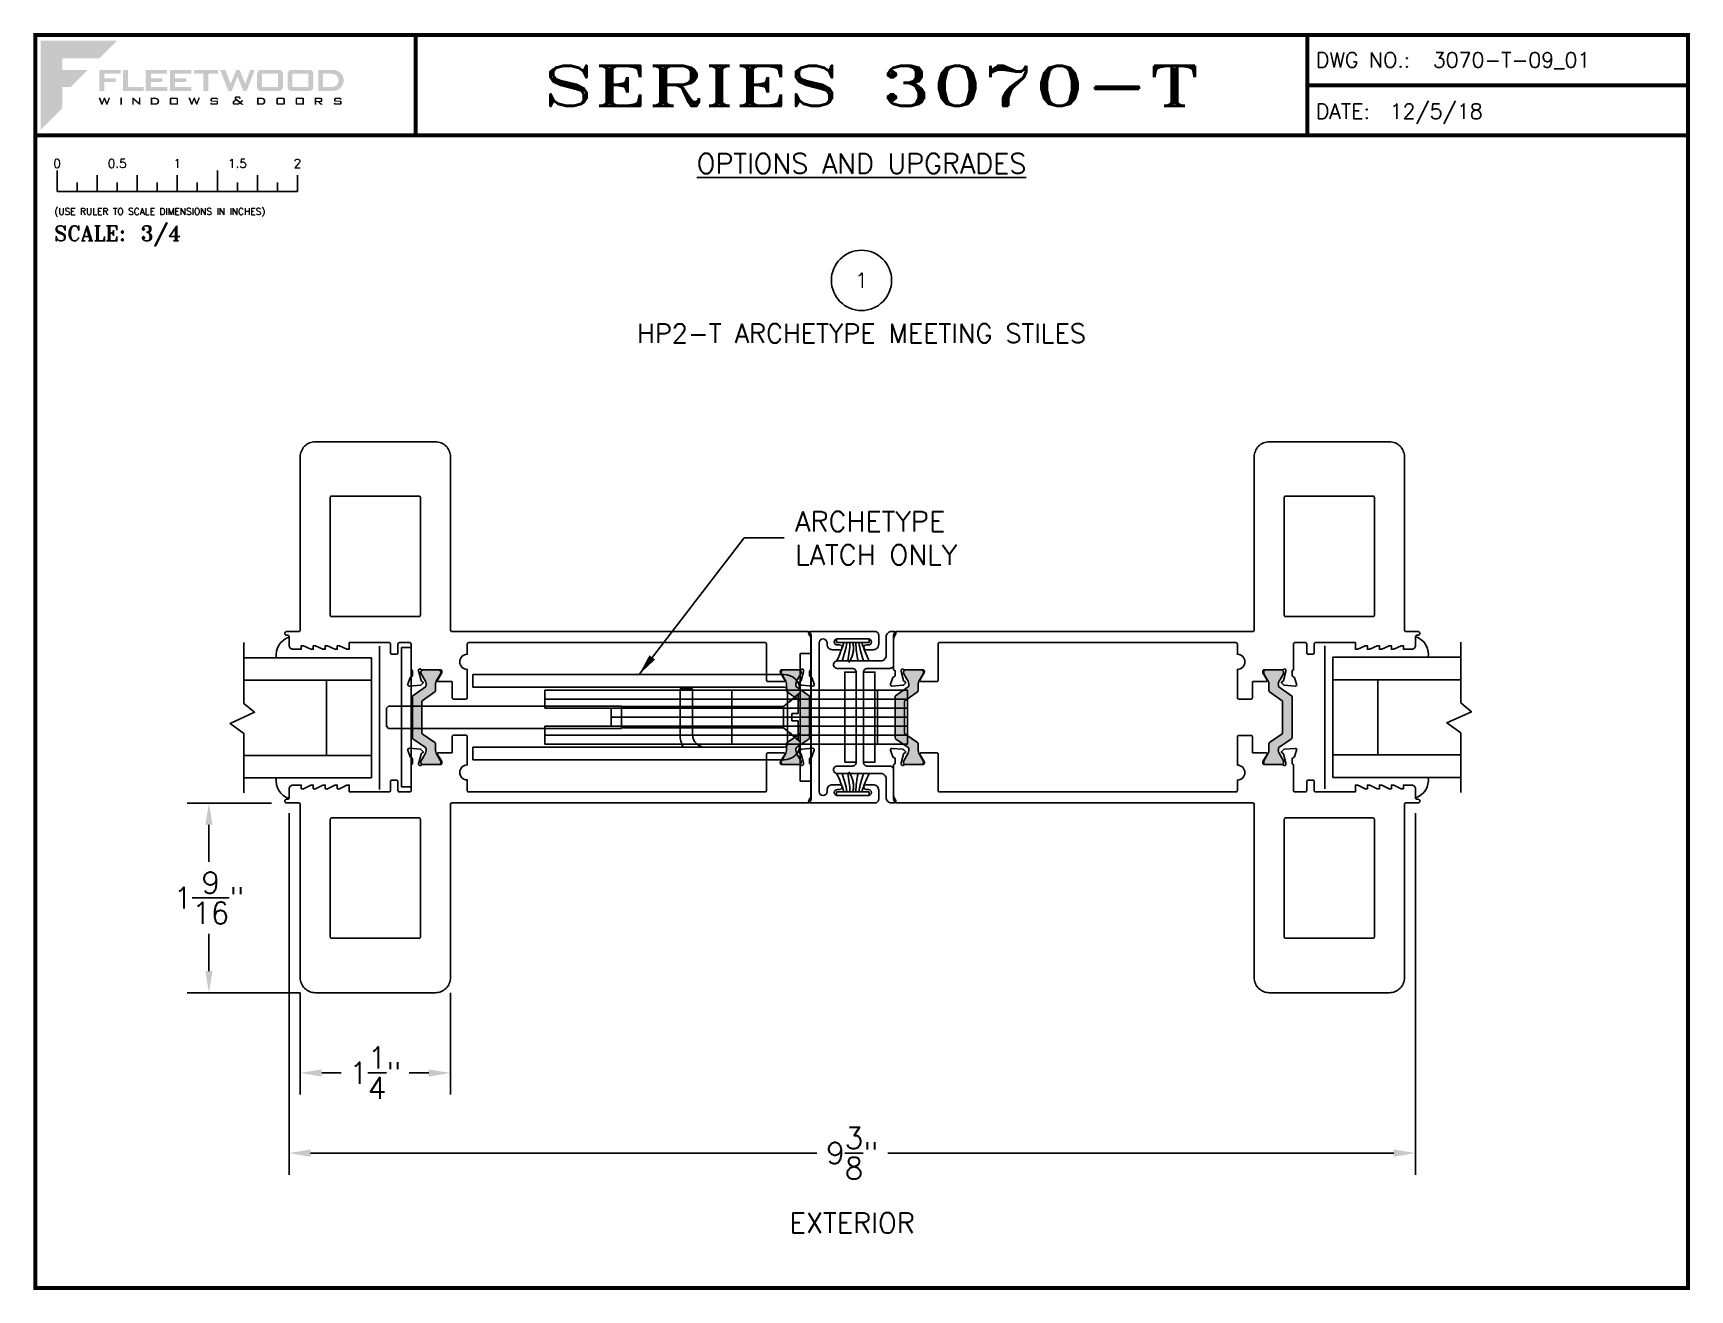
# Paper-space layout 'DETAIL 1' of a CAD drawing. Extents: x 0.1 to 10.5, y 0.1 to 7.9.
# The model-space entities are those that its viewports show. They can reach past a viewport. Long polylines and large blocks are cut down to what shows.
import ezdxf
from ezdxf.enums import TextEntityAlignment as Align

# ---------------------------------------------------------------- set-up
doc = ezdxf.new("R2010")
doc.units = 0
doc.header["$LTSCALE"] = 0.25
doc.header["$MEASUREMENT"] = 0
doc.layers.get('0').update_dxf_attribs({"linetype": 'CONTINUOUS'})
doc.layers.get('DEFPOINTS').update_dxf_attribs({"color": 1, "linetype": 'CONTINUOUS'})
for name, color, linetype in [('DIM', 7, 'CONTINUOUS'), ('GLASS-VINYL', 7, 'CONTINUOUS'), ('Hardware', 7, 'CONTINUOUS'), ('I-STRUT', 7, 'CONTINUOUS'), ('SEAL', 7, 'CONTINUOUS'), ('TEXT', 7, 'CONTINUOUS'), ('TITLE-BLOCK', 7, 'CONTINUOUS'), ('TRACK', 7, 'CONTINUOUS'), ('VENT', 5, 'CONTINUOUS')]:
    doc.layers.add(name, color=color, linetype=linetype)
doc.layers.add('VP', color=40, linetype='CONTINUOUS', plot=False)
doc.layers.get('VP').off()
doc.styles.add('ROMANS', font='romans')
doc.styles.add('ROMANT', font='romant')
doc.styles.add('SIMPLEX-094', font='simplex.shx', dxfattribs={"height": 0.094})
doc.styles.get("Standard").update_dxf_attribs({"font": 'simplex.shx'})
doc.dimstyles.new('THREE-QUARTER SCALE', dxfattribs={"dimscale": 0.75, "dimtxt": 0.18, "dimasz": 0.18, "dimexe": 0.18, "dimexo": 0.125, "dimgap": 0.09, "dimtad": 0, "dimtih": 1, "dimtoh": 1, "dimdec": 4, "dimlfac": 1.333, "dimzin": 0, "dimdsep": 46, "dimlunit": 5, "dimtxsty": 'Standard', "dimcen": 0.09, "dimadec": 0, "dimazin": 0, "dimtfac": 1, "dimtdec": 4, "dimtofl": 0, "dimtmove": 0, "dimatfit": 3, "dimfxl": 0, "dimtolj": 1, "dimtzin": 0, "dimarcsym": 0})

# ---------------------------------------------------------------- blocks, each defined once
blk = doc.blocks.new('*D6')
at = {"layer": 'DEFPOINTS', "color": 0}
for p in [(1.741, 3.149), (8.77, 3.149), (8.77, 0.934)]:
    blk.add_point(p, dxfattribs=at)
at = {"layer": 'TRACK', "color": 0, "lineweight": -2}
for p, q in [((1.741, 3.055), (1.741, 0.799)), ((8.77, 3.055), (8.77, 0.799)), ((1.876, 0.934), (5.034, 0.934)), ((8.635, 0.934), (5.477, 0.934))]:
    blk.add_line(p, q, dxfattribs=at)
at = {"layer": 'TRACK', "color": 0}
for points in [[(1.876, 0.956), (1.876, 0.911), (1.741, 0.934)], [(8.635, 0.956), (8.635, 0.911), (8.77, 0.934)]]:
    blk.add_solid(points, dxfattribs=at)
at = {"layer": 'TRACK', "color": 0, "insert": (5.255, 0.934), "char_height": 0.135, "attachment_point": 5}
blk.add_mtext('\\A1;9{\\H1.000000x;\\S3/8;}"', dxfattribs=at)
blk = doc.blocks.new('Fleetwood_Logo_6-10-15')
h = blk.add_hatch(color=154)
h.dxf.hatch_style = 1
h.paths.add_polyline_path([(0.2526, -0.0017), (0.0019, -0.0017), (0.0019, -0.2942), (0.0725, -0.2236), (0.0725, -0.1535), (0.1007, -0.1535), (0.1567, -0.0976), (0.0725, -0.0976), (0.0725, -0.0596), (0.1946, -0.0596)])
h = blk.add_hatch(color=251)
h.dxf.hatch_style = 1
h.paths.add_polyline_path([(0.2487, -0.1256), (0.2112, -0.1256), (0.2112, -0.1102), (0.2647, -0.1102), (0.2647, -0.0976), (0.1946, -0.0976), (0.1946, -0.1667), (0.2112, -0.1667), (0.2112, -0.1377), (0.2487, -0.1377)])
h = blk.add_hatch(color=251)
h.dxf.hatch_style = 1
h.paths.add_polyline_path([(0.2886, -0.0976), (0.272, -0.0976), (0.272, -0.1667), (0.3401, -0.1667), (0.3401, -0.1535), (0.2886, -0.1535)])
h = blk.add_hatch(color=251)
h.dxf.hatch_style = 1
h.paths.add_polyline_path([(0.4175, -0.0976), (0.3474, -0.0976), (0.3474, -0.1667), (0.4185, -0.1667), (0.4185, -0.1534), (0.364, -0.1534), (0.364, -0.1377), (0.4015, -0.1377), (0.4015, -0.1256), (0.364, -0.1256), (0.364, -0.1102), (0.4175, -0.1102)])
h = blk.add_hatch(color=251)
h.dxf.hatch_style = 1
h.paths.add_polyline_path([(0.4965, -0.0976), (0.4264, -0.0976), (0.4264, -0.1667), (0.4975, -0.1667), (0.4975, -0.1534), (0.443, -0.1534), (0.443, -0.1377), (0.4804, -0.1377), (0.4804, -0.1256), (0.443, -0.1256), (0.443, -0.1102), (0.4965, -0.1102)])
h = blk.add_hatch(color=251)
h.dxf.hatch_style = 1
h.paths.add_polyline_path([(0.5842, -0.0976), (0.5054, -0.0976), (0.5054, -0.1102), (0.5365, -0.1102), (0.5365, -0.1667), (0.5531, -0.1667), (0.5531, -0.1102), (0.5842, -0.1102)])
h = blk.add_hatch(color=251)
h.dxf.hatch_style = 1
h.paths.add_polyline_path([(0.6089, -0.0976), (0.5921, -0.0976), (0.6188, -0.1667), (0.63, -0.1667), (0.6489, -0.1192), (0.6679, -0.1667), (0.6789, -0.1667), (0.7056, -0.0976), (0.6908, -0.0976), (0.6742, -0.1433), (0.6558, -0.0976), (0.6446, -0.0976), (0.6261, -0.1433)])
h = blk.add_hatch(color=251)
h.dxf.hatch_style = 1
h.paths.add_polyline_path([(0.7853, -0.0976), (0.726, -0.0976, 0.414214), (0.7133, -0.1102), (0.7133, -0.154, 0.414214), (0.726, -0.1667), (0.7853, -0.1667, 0.414214), (0.798, -0.154), (0.798, -0.1102, 0.414214)])
h.paths.add_polyline_path([(0.7819, -0.1102), (0.7819, -0.154), (0.7294, -0.154), (0.7294, -0.1102)], flags=16)
h = blk.add_hatch(color=251)
h.dxf.hatch_style = 1
h.paths.add_polyline_path([(0.8856, -0.0976), (0.8262, -0.0976, 0.414214), (0.8136, -0.1102), (0.8136, -0.154, 0.414214), (0.8262, -0.1667), (0.8856, -0.1667, 0.414214), (0.8982, -0.154), (0.8982, -0.1102, 0.414214)])
h.paths.add_polyline_path([(0.8822, -0.1102), (0.8822, -0.154), (0.8296, -0.154), (0.8296, -0.1102)], flags=16)
h = blk.add_hatch(color=251)
h.dxf.hatch_style = 1
h.paths.add_polyline_path([(0.9632, -0.0976), (0.914, -0.0976), (0.914, -0.1667), (0.9632, -0.1667, 1)])
h.paths.add_polyline_path([(0.9301, -0.1102), (0.9593, -0.1102, -1), (0.9593, -0.154), (0.9301, -0.154)], flags=16)
h = blk.add_hatch(color=7)
h.dxf.hatch_style = 1
h.paths.add_polyline_path([(0.2301, -0.1891), (0.2251, -0.1891), (0.2196, -0.2043), (0.2134, -0.1891), (0.2097, -0.1891), (0.2035, -0.2043), (0.1978, -0.1891), (0.1922, -0.1891), (0.2011, -0.2121), (0.2048, -0.2121), (0.2112, -0.1963), (0.2175, -0.2121), (0.2212, -0.2121)])
h = blk.add_hatch(color=7)
h.dxf.hatch_style = 1
h.paths.add_polyline_path([(0.2691, -0.1891), (0.2637, -0.1891), (0.2637, -0.2118), (0.2637, -0.2121), (0.2691, -0.2121)])
h = blk.add_hatch(color=7)
h.dxf.hatch_style = 1
h.paths.add_polyline_path([(0.3077, -0.1964), (0.3259, -0.2121), (0.3298, -0.2121), (0.3298, -0.1891), (0.325, -0.1891), (0.325, -0.2047), (0.3067, -0.1891), (0.3029, -0.1891), (0.3029, -0.2121), (0.3077, -0.2121)])
h = blk.add_hatch(color=7)
h.dxf.hatch_style = 1
h.paths.add_polyline_path([(0.3801, -0.1891), (0.3637, -0.1891), (0.3637, -0.2121), (0.3801, -0.2121, 1)])
h.paths.add_polyline_path([(0.3691, -0.2079), (0.3691, -0.1933), (0.3788, -0.1933, -1), (0.3788, -0.2079)], flags=16)
h = blk.add_hatch(color=7)
h.dxf.hatch_style = 1
h.paths.add_polyline_path([(0.4537, -0.2079), (0.4537, -0.1933, 0.414214), (0.4495, -0.1891), (0.4297, -0.1891, 0.414214), (0.4255, -0.1933), (0.4255, -0.2079, 0.414214), (0.4297, -0.2121), (0.4495, -0.2121, 0.414214)])
h.paths.add_polyline_path([(0.4308, -0.2079), (0.4308, -0.1933), (0.4484, -0.1933), (0.4484, -0.2079)], flags=16)
h = blk.add_hatch(color=7)
h.dxf.hatch_style = 1
h.paths.add_polyline_path([(0.5253, -0.1891), (0.5203, -0.1891), (0.5148, -0.2043), (0.5087, -0.1891), (0.5049, -0.1891), (0.4988, -0.2043), (0.493, -0.1891), (0.4874, -0.1891), (0.4963, -0.2121), (0.5001, -0.2121), (0.5064, -0.1963), (0.5127, -0.2121), (0.5164, -0.2121)])
h = blk.add_hatch(color=7)
h.dxf.hatch_style = 1
h.paths.add_polyline_path([(0.5801, -0.1891), (0.5643, -0.1891, 0.414214), (0.56, -0.1933), (0.56, -0.1981, 0.414214), (0.5643, -0.2024), (0.58, -0.2024), (0.58, -0.2078), (0.5637, -0.2078), (0.5637, -0.2052), (0.5591, -0.2062), (0.5591, -0.2078, 0.414214), (0.5634, -0.2121), (0.5805, -0.2121, 0.414214), (0.5848, -0.2078), (0.5848, -0.2024, 0.414214), (0.5805, -0.1982), (0.5648, -0.1982), (0.5648, -0.193), (0.5798, -0.193), (0.5798, -0.1958), (0.5843, -0.1948), (0.5843, -0.1933, 0.414214)])
h = blk.add_hatch(color=7)
h.dxf.hatch_style = 1
h.paths.add_polyline_path([(0.645, -0.1913, -0.222262), (0.6447, -0.1906), (0.6447, -0.1892), (0.6535, -0.1892), (0.6535, -0.193), (0.6587, -0.1918), (0.6587, -0.189, 0.414214), (0.6544, -0.1847), (0.6437, -0.1847, 0.414214), (0.6394, -0.189), (0.6394, -0.1922, 0.222262), (0.6407, -0.1948), (0.6415, -0.1955), (0.6345, -0.1998, 0.260684), (0.6329, -0.2027), (0.6329, -0.2078, 0.414214), (0.6372, -0.2121), (0.6514, -0.2121, 0.17577), (0.6536, -0.2113), (0.657, -0.2085), (0.6614, -0.2121), (0.6699, -0.2121), (0.6613, -0.2049), (0.6676, -0.1997), (0.6637, -0.1964), (0.6574, -0.2017)])
h.paths.add_polyline_path([(0.6532, -0.2052), (0.6509, -0.2072, -0.17577), (0.6502, -0.2074), (0.6382, -0.2074), (0.6382, -0.2033, -0.260684), (0.6387, -0.2025), (0.6451, -0.1985)], flags=16)
h = blk.add_hatch(color=7)
h.dxf.hatch_style = 1
h.paths.add_polyline_path([(0.7294, -0.1891), (0.713, -0.1891), (0.713, -0.2121), (0.7294, -0.2121, 1)])
h.paths.add_polyline_path([(0.7184, -0.2079), (0.7184, -0.1933), (0.7281, -0.1933, -1), (0.7281, -0.2079)], flags=16)
h = blk.add_hatch(color=7)
h.dxf.hatch_style = 1
h.paths.add_polyline_path([(0.8045, -0.2079), (0.8045, -0.1933, 0.414214), (0.8003, -0.1891), (0.7805, -0.1891, 0.414214), (0.7763, -0.1933), (0.7763, -0.2079, 0.414214), (0.7805, -0.2121), (0.8003, -0.2121, 0.414214)])
h.paths.add_polyline_path([(0.7816, -0.2079), (0.7816, -0.1933), (0.7992, -0.1933), (0.7992, -0.2079)], flags=16)
h = blk.add_hatch(color=7)
h.dxf.hatch_style = 1
h.paths.add_polyline_path([(0.8678, -0.2079), (0.8678, -0.1933, 0.414214), (0.8636, -0.1891), (0.8438, -0.1891, 0.414214), (0.8396, -0.1933), (0.8396, -0.2079, 0.414214), (0.8438, -0.2121), (0.8636, -0.2121, 0.414214)])
h.paths.add_polyline_path([(0.8449, -0.2079), (0.8449, -0.1933), (0.8624, -0.1933), (0.8624, -0.2079)], flags=16)
h = blk.add_hatch(color=7)
h.dxf.hatch_style = 1
h.paths.add_polyline_path([(0.9277, -0.1993), (0.9277, -0.1933, 0.414214), (0.9235, -0.1891), (0.9028, -0.1891), (0.9028, -0.2121), (0.9082, -0.2121), (0.9082, -0.2035), (0.9131, -0.2035), (0.9224, -0.2121), (0.9303, -0.2121), (0.9197, -0.2035), (0.9235, -0.2035, 0.414214)])
h.paths.add_polyline_path([(0.9082, -0.1993), (0.9082, -0.1933), (0.9214, -0.1933, -0.414214), (0.9224, -0.1943), (0.9224, -0.1983, -0.414214), (0.9214, -0.1993)], flags=16)
h = blk.add_hatch(color=7)
h.dxf.hatch_style = 1
h.paths.add_polyline_path([(0.9867, -0.1982), (0.971, -0.1982), (0.971, -0.193), (0.9859, -0.193), (0.9859, -0.1958), (0.9905, -0.1948), (0.9905, -0.1933, 0.414214), (0.9863, -0.1891), (0.9705, -0.1891, 0.414214), (0.9662, -0.1933), (0.9662, -0.1981, 0.414214), (0.9705, -0.2024), (0.9862, -0.2024), (0.9862, -0.2078), (0.9699, -0.2078), (0.9699, -0.2052), (0.9653, -0.2062), (0.9653, -0.2078, 0.414214), (0.9696, -0.2121), (0.9867, -0.2121, 0.414214), (0.991, -0.2078), (0.991, -0.2024, 0.414214)])
blk = doc.blocks.new('A-SIZE_L')
for p, q in [((8.095, 7.907), (8.095, 7.282)), ((8.095, 7.594), (10.47, 7.594)), ((0.157, 7.282), (10.47, 7.282))]:
    blk.add_line(p, q)
at = {"const_width": 0.025}
for points in [[(0.157, 7.907), (10.47, 7.907), (10.47, 0.093), (0.157, 0.093), (0.157, 7.907)], [(2.532, 7.907), (2.532, 7.282)], [(8.095, 7.907), (8.095, 7.282)], [(8.095, 7.594), (10.47, 7.594)], [(0.157, 7.282), (10.47, 7.282)]]:
    blk.add_lwpolyline(points, dxfattribs=at)
at = {"xscale": 1.898091133004928, "yscale": 1.898091133004928, "zscale": 1.898091133004928}
blk.add_blockref('Fleetwood_Logo_6-10-15', (0.188, 7.875), dxfattribs=at)
for s, style, p in [('DWG NO.:', 'SIMPLEX-094', (8.149, 7.705)), ('DATE:', 'SIMPLEX-094', (8.148, 7.385)), ('SCALE:', 'ROMANT', (0.276, 6.623))]:
    blk.add_text(s, height=0.094, dxfattribs=dict(style=style)).set_placement(p)
for tag, p, style in [('DWG_NO', (8.878, 7.705), 'SIMPLEX-094'), ('DATE', (8.609, 7.385), 'SIMPLEX-094'), ('SCALE', (0.814, 6.623), 'ROMANT')]:
    blk.add_attdef(tag, p, '', height=0.094, dxfattribs=dict(style=style))
for tag, height, style, width, p, p2 in [('DWG_NO', 0.094, 'SIMPLEX-094', 2.60233, (8.876, 7.704), (10.367, 7.704)), ('PRODUCT', 0.25, 'ROMANT', 2.260212, (3.282, 7.465), (7.345, 7.465))]:
    blk.add_attdef(tag, text='', height=height, dxfattribs=dict(style=style, width=width)).set_placement(p, p2, align=Align.FIT)
blk = doc.blocks.new('sectball')
blk.add_circle((0, 0), 0.125)
blk.add_attdef('NO', text='', height=0.062).set_placement((0, 0), align=Align.MIDDLE_CENTER)
for tag, p in [('LINE1', (0, -0.2588)), ('LINE2', (0, -0.3864)), ('LINE3', (0, -0.5214))]:
    blk.add_attdef(tag, text='', height=0.078).set_placement(p, align=Align.CENTER)
blk = doc.blocks.new('Three Quarter')
for p, q in [((0.137, -0.219), (0.137, -0.35)), ((0.262, -0.294), (0.262, -0.35)), ((0.387, -0.249), (0.387, -0.35)), ((0.512, -0.294), (0.512, -0.35)), ((0.637, -0.249), (0.637, -0.35)), ((0.762, -0.294), (0.762, -0.35)), ((0.887, -0.249), (0.887, -0.35)), ((1.012, -0.294), (1.012, -0.35)), ((1.137, -0.219), (1.137, -0.35)), ((1.262, -0.294), (1.262, -0.35)), ((1.387, -0.249), (1.387, -0.35)), ((1.512, -0.294), (1.512, -0.35)), ((1.637, -0.249), (1.637, -0.35)), ((0.137, -0.35), (1.637, -0.35))]:
    blk.add_line(p, q)
for s, p in [('0', (0.137, -0.219)), ('0.5', (0.512, -0.219)), ('1', (0.887, -0.219)), ('1.5', (1.262, -0.219)), ('2', (1.637, -0.219))]:
    blk.add_text(s, height=0.055).set_placement(p, align=Align.BOTTOM_CENTER)
at = {"style": 'ROMANS'}
blk.add_text('(USE RULER TO SCALE DIMENSIONS IN INCHES)', height=0.04115, dxfattribs=at).set_placement((0.12, -0.495))
blk = doc.blocks.new('*D22')
at = {"layer": 'DEFPOINTS', "color": 0}
for p in [(1.726, 3.117), (1.241, 1.934), (1.904, 1.934)]:
    blk.add_point(p, dxfattribs=at)
at = {"layer": 'TRACK', "color": 0, "lineweight": -2}
for p, q in [((1.632, 3.117), (1.106, 3.117)), ((1.241, 2.982), (1.241, 2.751)), ((1.241, 2.069), (1.241, 2.301)), ((1.81, 1.934), (1.106, 1.934))]:
    blk.add_line(p, q, dxfattribs=at)
at = {"layer": 'TRACK', "color": 0}
for points in [[(1.219, 2.982), (1.264, 2.982), (1.241, 3.117)], [(1.219, 2.069), (1.264, 2.069), (1.241, 1.934)]]:
    blk.add_solid(points, dxfattribs=at)
at = {"layer": 'TRACK', "color": 0, "insert": (1.241, 2.526), "char_height": 0.135, "attachment_point": 5}
blk.add_mtext('\\A1;1{\\H1.000000x;\\S9/16;}"', dxfattribs=at)
blk = doc.blocks.new('*D23')
at = {"layer": 'DEFPOINTS', "color": 0}
for p in [(1.81, 2.028), (2.748, 2.028), (2.748, 1.434)]:
    blk.add_point(p, dxfattribs=at)
at = {"layer": 'TRACK', "color": 0, "lineweight": -2}
for p, q in [((1.81, 1.934), (1.81, 1.299)), ((2.748, 1.934), (2.748, 1.299)), ((1.945, 1.434), (2.067, 1.434)), ((2.613, 1.434), (2.491, 1.434))]:
    blk.add_line(p, q, dxfattribs=at)
at = {"layer": 'TRACK', "color": 0}
for points in [[(1.945, 1.456), (1.945, 1.411), (1.81, 1.434)], [(2.613, 1.456), (2.613, 1.411), (2.748, 1.434)]]:
    blk.add_solid(points, dxfattribs=at)
at = {"layer": 'TRACK', "color": 0, "insert": (2.279, 1.434), "char_height": 0.135, "attachment_point": 5}
blk.add_mtext('\\A1;1{\\H1.000000x;\\S1/4;}"', dxfattribs=at)
blk = doc.blocks.new('*U109')
for centre, radius, start, end in [((-0.303, 1.135), 1.112, 287.4409, 295.9325), ((-0.19, 1.188), 1.16, 280.9256, 288.7507), ((-0.031, 1.124), 1.102, 273.1709, 281.1969), ((-0.031, -1.124), 1.102, 78.8031, 86.8291), ((-0.19, -1.188), 1.16, 71.2493, 79.0744), ((-0.303, -1.135), 1.112, 64.0675, 72.5591)]:
    blk.add_arc(centre, radius, start, end)
at = {"layer": 'SEAL'}
blk.add_lwpolyline([(0, -0.135), (0, 0.135), (0.03, 0.135), (0.03, -0.135)], close=True, dxfattribs=at)
at = {"layer": 'SEAL', "const_width": 0.015}
blk.add_lwpolyline([(0.03, 0, 0.219791), (0.196, 0.034)], format="xyb", dxfattribs=at)
at = {"flags": 9}
for tag, p in [('MANUFACTURER_PART_#', (0, -0.199)), ('FLEETWOOD_PART_#', (-0.001, -0.249))]:
    blk.add_attdef(tag, p, '', height=0.0312, dxfattribs=at)
blk = doc.blocks.new('Yoke Strike Plate')
for points in [[(-0.094, -0.375), (-0.094, 0.375), (0, 0.375), (0, -0.375)], [(0.062, -0.375), (0.062, 0.375), (0.156, 0.375), (0.156, -0.375)]]:
    blk.add_lwpolyline(points, close=True)
blk = doc.blocks.new('3781-1_HP-T_Archetype_Lock_Stile_Component-1')
for points in [[(-4.125, 1.753, 0.414214), (-4.25, 1.628), (-4.25, 0.185, -0.414214), (-4.26, 0.175), (-4.362, 0.175, 1), (-4.362, 0.143), (-4.352, 0.143, -0.414214), (-4.342, 0.133), (-4.342, 0.058, 0.414214), (-4.311, 0.027), (-4.242, 0.027), (-4.242, 0.057), (-4.222, 0.057), (-4.162, 0.027), (-4.142, 0.027), (-4.142, 0.057), (-4.122, 0.057), (-4.062, 0.027), (-4.042, 0.027), (-4.042, 0.057), (-4.022, 0.057), (-3.962, 0.027), (-3.942, 0.027), (-3.942, 0.057), (-3.922, 0.057), (-3.862, 0.027), (-3.842, 0.027), (-3.842, 0.082), (-3.509, 0.082, -0.414214), (-3.499, 0.072), (-3.499, -0.005, 0.414214), (-3.489, -0.015), (-3.447, -0.015, 0.414214), (-3.437, -0.005), (-3.437, 0.072, -0.414214), (-3.427, 0.082), (-3.337, 0.082, -0.414214), (-3.327, 0.072), (-3.327, -0.144, -0.414214), (-3.315, -0.155), (-3.315, -0.19, -0.359508), (-3.325, -0.202, 0.263725), (-3.334, -0.209), (-3.353, -0.264), (-3.353, -0.264, 0.548619), (-3.341, -0.279), (-3.25, -0.271, 0.176327), (-3.243, -0.268), (-3.229, -0.254, 0.57735), (-3.232, -0.241), (-3.236, -0.24, -0.267949), (-3.245, -0.232), (-3.264, -0.159, -0.065543), (-3.264, -0.156), (-3.264, -0.148, -0.6885), (-3.244, -0.14, 0.213422), (-3.235, -0.144), (-3.083, -0.144, -0.414214), (-3.071, -0.155), (-3.071, -0.164, -0.137872), (-3.073, -0.17), (-3.109, -0.229, 0.585524), (-3.102, -0.241), (-2.99, -0.241, -0.414214), (-2.985, -0.246), (-2.985, -0.377, 0.414214), (-2.975, -0.387), (-2.87, -0.387, 0.414214), (-2.86, -0.377), (-2.86, -0.14, -1), (-2.86, -0.015), (-2.86, 0.072, -0.414214), (-2.85, 0.082), (-0.38, 0.082, -0.406968), (-0.37, 0.072), (-0.37, -0.231, 0.414214), (-0.36, -0.241), (-0.225, -0.241, 0.585524), (-0.218, -0.229), (-0.254, -0.17, -0.137872), (-0.256, -0.164), (-0.256, -0.155, -0.414214), (-0.244, -0.144), (-0.092, -0.144, 0.213422), (-0.083, -0.14, -0.6885), (-0.063, -0.148), (-0.063, -0.156, -0.065543), (-0.063, -0.159), (-0.082, -0.232, -0.267949), (-0.091, -0.24), (-0.095, -0.241, 0.57735), (-0.098, -0.254), (-0.084, -0.268, 0.176327), (-0.077, -0.271), (0.014, -0.279, 0.548619), (0.026, -0.264), (0.026, -0.264), (0.007, -0.209, 0.263725), (-0.002, -0.202, -0.359508), (-0.012, -0.19), (-0.012, -0.155, -0.414214), (0, -0.144), (0, 0.144, 0.414214), (-0.031, 0.175), (-2.99, 0.175, -0.414214), (-3, 0.185), (-3, 1.628, 0.414214), (-3.125, 1.753)], [(-3.25, 0.31), (-3.25, 1.29, 0.414214), (-3.26, 1.3), (-3.99, 1.3, 0.414214), (-4, 1.29), (-4, 0.31, 0.414214), (-3.99, 0.3), (-3.26, 0.3, 0.414214)]]:
    blk.add_lwpolyline(points, format="xyb", close=True)
blk = doc.blocks.new('24889_20mmX6mm_Std_I-Strut')
at = {"layer": 'I-STRUT'}
h = blk.add_hatch(color=256, dxfattribs=at)
h.dxf.hatch_style = 1
h.paths.add_polyline_path([(0.252, 0.109, -0.103471), (0.256, 0.112, -0.13774), (0.262, 0.114), (0.276, 0.114, -0.131652), (0.299, 0.108), (0.362, 0.072, 0.131652), (0.366, 0.071), (0.378, 0.071, 0.414214), (0.394, 0.087), (0.394, 0.22, 0.414214), (0.378, 0.236), (0.366, 0.236, 0.131652), (0.362, 0.235), (0.299, 0.199, -0.131652), (0.276, 0.193), (0.221, 0.193, 0.244698), (0.211, 0.188), (0.137, 0.082, -0.244698), (0.131, 0.079), (-0.131, 0.079, -0.244698), (-0.137, 0.082), (-0.211, 0.188, 0.244698), (-0.221, 0.193), (-0.276, 0.193, -0.131652), (-0.299, 0.199), (-0.323, 0.213), (-0.362, 0.235, 0.131652), (-0.366, 0.236), (-0.378, 0.236, 0.414214), (-0.394, 0.22), (-0.394, 0.087, 0.414214), (-0.378, 0.071), (-0.366, 0.071, 0.131652), (-0.362, 0.072), (-0.323, 0.094), (-0.299, 0.108, -0.131652), (-0.276, 0.114), (-0.262, 0.114, -0.244698), (-0.252, 0.109), (-0.179, 0.005, 0.244698), (-0.17, 0), (0.17, 0, 0.244698), (0.179, 0.005)])
for p, q in [((-0.394, 0.087), (-0.394, 0.22)), ((-0.378, 0.236), (-0.366, 0.236)), ((-0.362, 0.235), (-0.323, 0.213)), ((-0.323, 0.213), (-0.299, 0.199)), ((-0.276, 0.193), (-0.221, 0.193)), ((-0.211, 0.188), (-0.137, 0.082)), ((0.137, 0.082), (0.211, 0.188)), ((0.221, 0.193), (0.276, 0.193)), ((0.299, 0.199), (0.362, 0.235)), ((0.366, 0.236), (0.378, 0.236)), ((0.394, 0.22), (0.394, 0.087)), ((-0.366, 0.071), (-0.378, 0.071)), ((-0.323, 0.094), (-0.362, 0.072)), ((-0.299, 0.108), (-0.323, 0.094)), ((-0.262, 0.114), (-0.276, 0.114)), ((-0.179, 0.005), (-0.252, 0.109)), ((0.17, 0), (-0.17, 0)), ((-0.131, 0.079), (0.131, 0.079)), ((0.252, 0.109), (0.179, 0.005)), ((0.276, 0.114), (0.262, 0.114)), ((0.362, 0.072), (0.299, 0.108)), ((0.378, 0.071), (0.366, 0.071))]:
    blk.add_line(p, q, dxfattribs=at)
for centre, radius, start, end in [((-0.378, 0.22), 0.0157, 90, 180), ((-0.366, 0.228), 0.00827, 60, 90), ((-0.276, 0.24), 0.0472, 240, 270), ((-0.221, 0.181), 0.0118, 35, 90), ((0.221, 0.181), 0.0118, 90, 145), ((0.276, 0.24), 0.0472, 270, 300), ((0.366, 0.228), 0.00827, 90, 120), ((0.378, 0.22), 0.0157, 360, 90), ((-0.378, 0.087), 0.0157, 180, 270), ((-0.366, 0.079), 0.00827, 270, 300), ((-0.276, 0.067), 0.0472, 90, 120), ((-0.262, 0.102), 0.0118, 35, 90), ((-0.17, 0.012), 0.0118, 215, 270), ((-0.131, 0.087), 0.00787, 215, 270), ((0.131, 0.087), 0.00787, 270, 325), ((0.17, 0.012), 0.0118, 270, 325), ((0.262, 0.102), 0.0118, 121.3703, 145), ((0.262, 0.102), 0.0118, 90, 121.3703), ((0.276, 0.067), 0.0472, 60, 90), ((0.366, 0.079), 0.00827, 240, 270), ((0.378, 0.087), 0.0157, 270, 360)]:
    blk.add_arc(centre, radius, start, end, dxfattribs=at)
blk = doc.blocks.new('3781-HP2-T-Archetype_Lock_Stile')
at = {"xscale": -1}
blk.add_blockref('3781-1_HP-T_Archetype_Lock_Stile_Component-1', (0.058, 0.538), dxfattribs=at)
for name, p, rotation in [('24889_20mmX6mm_Std_I-Strut', (0.07, 0), 270), ('3781-1_HP-T_Archetype_Lock_Stile_Component-1', (0.058, -0.538), 180)]:
    blk.add_blockref(name, p, dxfattribs=dict(rotation=rotation))
at = {"xscale": -1, "rotation": 90}
blk.add_blockref('24889_20mmX6mm_Std_I-Strut', (3.373, 0), dxfattribs=at)
blk = doc.blocks.new('Archetype_Latch_Thermal')
at = {"layer": 'Hardware'}
for p, q in [((2.803, 0.355), (0.213, 0.355)), ((2.803, 0.25), (2.803, 0.355)), ((-0.815, 0.225), (2.204, 0.225)), ((-0.815, 0.225), (-0.815, -0.225)), ((-0.815, 0.15), (2.204, 0.15)), ((-0.565, -0.225), (-0.565, 0.225)), ((0.096, 0.193), (0.096, 0.03)), ((0.217, 0.089), (0.096, 0.193)), ((0.183, -0.22), (0.183, 0.22)), ((0.213, 0.25), (2.803, 0.25)), ((0.647, -0.225), (0.647, 0.225)), ((1.078, 0.235), (0.973, 0.235)), ((0.973, -0.145), (0.973, 0.235)), ((1.078, -0.145), (1.078, 0.235)), ((2.204, 0.225), (2.204, 0.075)), ((-0.815, 0.075), (2.204, 0.075)), ((-0.815, 0), (1.652, 0)), ((0.096, 0.03), (0.149, 0.03)), ((0.149, 0.03), (0.149, -0.03)), ((0.217, 0.089), (1.565, 0.089)), ((0.217, 0.089), (0.217, -0.089)), ((1.565, 0.093), (3.503, 0.093)), ((1.565, 0.093), (1.565, -0.093)), ((1.652, -0.075), (1.652, 0.075)), ((3.503, 0.093), (3.521, 0.075)), ((3.521, 0.075), (3.521, -0.075)), ((-0.815, -0.075), (2.204, -0.075)), ((0.096, -0.192), (0.096, -0.03)), ((0.096, -0.03), (0.149, -0.03)), ((0.217, -0.089), (0.096, -0.192)), ((0.217, -0.089), (1.565, -0.089)), ((1.565, -0.093), (3.503, -0.093)), ((2.204, -0.075), (2.204, -0.225)), ((3.503, -0.093), (3.521, -0.075)), ((-0.815, -0.15), (2.204, -0.15)), ((-0.815, -0.225), (2.204, -0.225)), ((2.803, -0.25), (0.213, -0.25)), ((2.803, -0.355), (2.803, -0.25)), ((0.213, -0.355), (2.803, -0.355))]:
    blk.add_line(p, q, dxfattribs=at)
at = {"layer": 'Hardware', "ltscale": 0.5}
for p, q in [((0.078, 0.206), (0.171, 0.125)), ((0.171, -0.125), (0.078, -0.205))]:
    blk.add_line(p, q, dxfattribs=at)
at = {"layer": 'Hardware', "ltscale": 0.3}
blk.add_line((0.217, 0), (0.852, 0), dxfattribs=at)
at = {"layer": 'Hardware'}
for points in [[(3.315, -0.58), (3.395, -0.58), (3.395, 0.58), (3.315, 0.58)], [(0.078, 0.531), (-0.012, 0.531), (-0.012, -0.531), (0.078, -0.531)]]:
    blk.add_lwpolyline(points, close=True, dxfattribs=at)
for centre, radius, start, end in [((0.213, 0.22), 0.135, 90, 180), ((0.213, 0.22), 0.03, 90, 180), ((0.213, -0.22), 0.135, 180, 270), ((0.213, -0.22), 0.03, 180, 270), ((0.868, -0.145), 0.105, 270, 360), ((0.868, -0.145), 0.21, 330, 360)]:
    blk.add_arc(centre, radius, start, end, dxfattribs=at)
blk = doc.blocks.new('HP2-T-Archetype-Lock-Stile')
for points in [[(4.398, 2.291, -0.414214), (4.523, 2.166), (4.523, 0.723, 0.414214), (4.533, 0.713), (4.635, 0.713, -1), (4.635, 0.681), (4.625, 0.681, 0.414214), (4.615, 0.671), (4.615, 0.596, -0.414214), (4.584, 0.565), (4.515, 0.565), (4.515, 0.595), (4.495, 0.595), (4.435, 0.565), (4.415, 0.565), (4.415, 0.595), (4.395, 0.595), (4.335, 0.565), (4.315, 0.565), (4.315, 0.595), (4.295, 0.595), (4.235, 0.565), (4.215, 0.565), (4.215, 0.595), (4.195, 0.595), (4.135, 0.565), (4.115, 0.565), (4.115, 0.62), (3.782, 0.62, 0.414214), (3.772, 0.61), (3.772, 0.533, -0.414214), (3.762, 0.523), (3.72, 0.523, -0.414214), (3.71, 0.533), (3.71, 0.61, 0.414214), (3.7, 0.62), (3.61, 0.62, 0.414214), (3.6, 0.61), (3.6, 0.394, 0.414214), (3.589, 0.382), (3.589, 0.348, 0.359508), (3.598, 0.336, -0.263725), (3.607, 0.329), (3.627, 0.274), (3.627, 0.274, -0.548619), (3.615, 0.258), (3.523, 0.266, -0.176327), (3.516, 0.27), (3.502, 0.284, -0.57735), (3.505, 0.297), (3.51, 0.298, 0.267949), (3.518, 0.306), (3.537, 0.378, 0.065543), (3.538, 0.381), (3.538, 0.39, 0.6885), (3.517, 0.398, -0.213422), (3.509, 0.394), (3.356, 0.394, 0.414214), (3.345, 0.382), (3.345, 0.374, 0.137872), (3.346, 0.368), (3.382, 0.309, -0.585524), (3.376, 0.297), (3.263, 0.297, 0.414214), (3.258, 0.292), (3.258, 0.161, -0.414214), (3.248, 0.151), (3.143, 0.151, -0.414214), (3.133, 0.161), (3.133, 0.398, 1), (3.133, 0.523), (3.133, 0.61, 0.414214), (3.123, 0.62), (0.653, 0.62, 0.406968), (0.643, 0.61), (0.643, 0.307, -0.414214), (0.633, 0.297), (0.498, 0.297, -0.585524), (0.491, 0.309), (0.527, 0.368, 0.137872), (0.529, 0.374), (0.529, 0.382, 0.414214), (0.517, 0.394), (0.365, 0.394, -0.213422), (0.356, 0.398, 0.6885), (0.336, 0.39), (0.336, 0.381, 0.065543), (0.336, 0.378), (0.356, 0.306, 0.267949), (0.364, 0.298), (0.368, 0.297, -0.57735), (0.372, 0.284), (0.358, 0.27, -0.176327), (0.351, 0.266), (0.259, 0.258, -0.548619), (0.247, 0.274), (0.247, 0.274), (0.267, 0.329, -0.263725), (0.276, 0.336, 0.359508), (0.285, 0.348), (0.285, 0.382, 0.414214), (0.273, 0.394), (0.273, 0.682, -0.414214), (0.305, 0.713), (3.263, 0.713, 0.414214), (3.273, 0.723), (3.273, 2.166, -0.414214), (3.398, 2.291)], [(3.523, 0.848), (3.523, 1.828, -0.414214), (3.533, 1.838), (4.263, 1.838, -0.414214), (4.273, 1.828), (4.273, 0.848, -0.414214), (4.263, 0.838), (3.533, 0.838, -0.414214)], [(4.398, -2.291, 0.414214), (4.523, -2.166), (4.523, -0.723, -0.414214), (4.533, -0.713), (4.635, -0.713, 1), (4.635, -0.681), (4.625, -0.681, -0.414214), (4.615, -0.671), (4.615, -0.596, 0.414214), (4.584, -0.565), (4.515, -0.565), (4.515, -0.595), (4.495, -0.595), (4.435, -0.565), (4.415, -0.565), (4.415, -0.595), (4.395, -0.595), (4.335, -0.565), (4.315, -0.565), (4.315, -0.595), (4.295, -0.595), (4.235, -0.565), (4.215, -0.565), (4.215, -0.595), (4.195, -0.595), (4.135, -0.565), (4.115, -0.565), (4.115, -0.62), (3.782, -0.62, -0.414214), (3.772, -0.61), (3.772, -0.533, 0.414214), (3.762, -0.523), (3.72, -0.523, 0.414214), (3.71, -0.533), (3.71, -0.61, -0.414214), (3.7, -0.62), (3.61, -0.62, -0.414214), (3.6, -0.61), (3.6, -0.394, -0.414214), (3.589, -0.382), (3.589, -0.348, -0.359508), (3.598, -0.336, 0.263725), (3.607, -0.329), (3.627, -0.274), (3.627, -0.274, 0.548619), (3.615, -0.258), (3.523, -0.266, 0.176327), (3.516, -0.27), (3.502, -0.284, 0.57735), (3.505, -0.297), (3.51, -0.298, -0.267949), (3.518, -0.306), (3.537, -0.378, -0.065543), (3.538, -0.381), (3.538, -0.39, -0.6885), (3.517, -0.398, 0.213422), (3.509, -0.394), (3.356, -0.394, -0.414214), (3.345, -0.382), (3.345, -0.374, -0.137872), (3.346, -0.368), (3.382, -0.309, 0.585524), (3.376, -0.297), (3.263, -0.297, -0.414214), (3.258, -0.292), (3.258, -0.16, 0.414214), (3.248, -0.15), (3.143, -0.15, 0.414214), (3.133, -0.16), (3.133, -0.397, -1), (3.133, -0.522), (3.133, -0.61, -0.414214), (3.123, -0.62), (0.653, -0.62, -0.406968), (0.643, -0.61), (0.643, -0.307, 0.414214), (0.633, -0.297), (0.498, -0.297, 0.585524), (0.491, -0.309), (0.527, -0.368, -0.137872), (0.529, -0.374), (0.529, -0.382, -0.414214), (0.517, -0.394), (0.365, -0.394, 0.213422), (0.356, -0.398, -0.6885), (0.336, -0.39), (0.336, -0.381, -0.065543), (0.336, -0.378), (0.356, -0.306, -0.267949), (0.364, -0.298), (0.368, -0.297, 0.57735), (0.372, -0.284), (0.358, -0.27, 0.176327), (0.351, -0.266), (0.259, -0.258, 0.548619), (0.247, -0.274), (0.247, -0.274), (0.267, -0.329, 0.263725), (0.276, -0.336, -0.359508), (0.285, -0.348), (0.285, -0.382, -0.414214), (0.273, -0.394), (0.273, -0.682, 0.414214), (0.305, -0.713), (3.263, -0.713, -0.414214), (3.273, -0.723), (3.273, -2.166, 0.414214), (3.398, -2.291)], [(3.523, -0.848), (3.523, -1.828, 0.414214), (3.533, -1.838), (4.263, -1.838, 0.414214), (4.273, -1.828), (4.273, -0.848, 0.414214), (4.263, -0.838), (3.533, -0.838, 0.414214)]]:
    blk.add_lwpolyline(points, format="xyb", close=True)
blk.add_blockref('Archetype_Latch_Thermal', (0.285, 0))
at = {"layer": 'I-STRUT', "xscale": -1, "rotation": 270}
blk.add_blockref('24889_20mmX6mm_Std_I-Strut', (0.285, 0), dxfattribs=at)
at = {"layer": 'I-STRUT', "rotation": 90.00000000000001}
blk.add_blockref('24889_20mmX6mm_Std_I-Strut', (3.59, 0), dxfattribs=at)
blk = doc.blocks.new('HP2-T-Archetype-Meeting-Stiles')
blk.add_lwpolyline([(-0.125, 0.651), (0.135, 0.651, -1), (0.135, 0.601), (0.115, 0.601, 1.000009), (0.115, 0.561), (0.174, 0.561, 0.414214), (0.22, 0.607), (0.22, 0.682, 0.414214), (0.189, 0.713), (-0.349, 0.713, 0.650938), (-0.36, 0.688, -0.186452), (-0.344, 0.646), (-0.344, 0), (-0.344, -0.646, -0.186452), (-0.36, -0.688, 0.650938), (-0.349, -0.713), (0.189, -0.713, 0.414214), (0.22, -0.682), (0.22, -0.607, 0.414214), (0.174, -0.561), (0.115, -0.561, 1.000009), (0.115, -0.601), (0.135, -0.601, -1), (0.135, -0.651), (-0.125, -0.651, -1), (-0.125, -0.601), (-0.105, -0.601, 1.000009), (-0.105, -0.561), (-0.164, -0.561, 0.414214), (-0.21, -0.607), (-0.21, -0.618, -1), (-0.276, -0.618), (-0.276, 0.618, -1), (-0.21, 0.618), (-0.21, 0.607, 0.414214), (-0.164, 0.561), (-0.105, 0.561, 1.000009), (-0.105, 0.601), (-0.125, 0.601, -1), (-0.125, 0.651)], format="xyb")
blk.add_lwpolyline([(-0.125, -0.468), (0.236, -0.468, -0.414214), (0.282, -0.514), (0.282, -0.667, 0.414214), (0.328, -0.713), (0.349, -0.713, 0.650938), (0.36, -0.688, -0.186452), (0.344, -0.646), (0.344, -0.437, 0.414214), (0.313, -0.406), (0.125, -0.406, -0.414214), (0.094, -0.375), (0.094, 0.375, -0.414214), (0.125, 0.406), (0.313, 0.406, 0.414214), (0.344, 0.437), (0.344, 0.646, -0.186452), (0.36, 0.688, 0.650938), (0.349, 0.713), (0.328, 0.713, 0.414214), (0.282, 0.667), (0.282, 0.514, -0.414214), (0.236, 0.468), (-0.125, 0.468, 1.000007), (-0.125, 0.406), (0.001, 0.406, -0.414214), (0.032, 0.375), (0.032, -0.375, -0.414214), (0.001, -0.406), (-0.125, -0.406, 1.000007)], format="xyb", close=True)
at = {"xscale": -1}
blk.add_blockref('HP2-T-Archetype-Lock-Stile', (-0.07, 0), dxfattribs=at)
blk.add_blockref('3781-HP2-T-Archetype_Lock_Stile', (0.286, 0))
at = {"layer": 'Hardware'}
blk.add_blockref('Yoke Strike Plate', (0.032, 0), dxfattribs=at)
at = {"layer": 'SEAL', "xscale": -1, "rotation": 90}
blk.add_blockref('*U109', (0.005, 0.651), dxfattribs=at)
at = {"layer": 'SEAL', "rotation": 90}
blk.add_blockref('*U109', (0.005, -0.651), dxfattribs=at)

msp = doc.modelspace()

# ---------------------------------------------------------------- linework, layer by layer
at = {"layer": 'GLASS-VINYL'}
for p, q in [((5.417, 13.983), (5.417, 12.793)), ((13.284, 13.988), (13.284, 12.798)), ((4.289, 13.888), (5.352, 13.888)), ((5.352, 13.888), (5.352, 12.888)), ((14.413, 13.893), (13.349, 13.893)), ((13.349, 13.893), (13.349, 12.893)), ((4.289, 13.7), (5.352, 13.7)), ((4.977, 13.7), (4.977, 13.075)), ((14.413, 13.705), (13.349, 13.705)), ((13.724, 13.705), (13.724, 13.08)), ((4.289, 13.075), (5.352, 13.075)), ((14.413, 13.08), (13.349, 13.08)), ((4.289, 12.888), (5.352, 12.888)), ((14.413, 12.893), (13.349, 12.893))]:
    msp.add_line(p, q, dxfattribs=at)
for points in [[(4.289, 12.763), (4.289, 13.258), (4.174, 13.342), (4.378, 13.434), (4.289, 13.508), (4.289, 14.013)], [(14.413, 12.768), (14.413, 13.263), (14.298, 13.347), (14.502, 13.438), (14.413, 13.513), (14.413, 14.018)]]:
    msp.add_lwpolyline(points, dxfattribs=at)
for centre, start, end in [((13.991, 13.917), 350.7597, 72.6458), ((4.71, 13.912), 107.3542, 189.2403), ((4.71, 12.863), 170.7597, 252.6458), ((13.991, 12.868), 287.3542, 9.2403)]:
    msp.add_arc(centre, 0.153, start, end, dxfattribs=at)

# ---------------------------------------------------------------- block references
at = {"layer": 'VENT'}
msp.add_blockref('HP2-T-Archetype-Meeting-Stiles', (9.351, 13.393), dxfattribs=at)

psp = doc.layouts.new('DETAIL 1')

# ---------------------------------------------------------------- block references
at = {"layer": 'DIM', "xscale": 1.504, "yscale": 1.504, "zscale": 1.504}
psp.add_blockref('sectball', (5.31325, 6.377115), dxfattribs=at).add_auto_attribs({'NO': '1', 'LINE1': 'HP2-T ARCHETYPE MEETING STILES'})
at = {"layer": 'TITLE-BLOCK'}
ref = psp.add_blockref('A-SIZE_L', (0, 0), dxfattribs=at)
ref.add_attrib('DATE', '12/5/18', (8.609162, 7.384688), dxfattribs={"layer": '0', "height": 0.094, "style": 'SIMPLEX-094'})
ref.add_attrib('SCALE', '3/4', (0.814418, 6.623137), dxfattribs={"layer": '0', "height": 0.094, "style": 'ROMANT'})
ref.add_attrib('PRODUCT', 'SERIES 3070-T', dxfattribs={"layer": '0', "height": 0.25, "style": 'ROMANT', "width": 1.324706}).set_placement((3.325751, 7.465268), (7.426032, 7.465268), align=Align.FIT)
ref.add_attrib('DWG_NO', '3070-T-09_01', (8.878092, 7.704793), dxfattribs={"layer": '0', "height": 0.094, "style": 'SIMPLEX-094'})
at = {"layer": 'TRACK'}
psp.add_blockref('Three Quarter', (0.15675, 7.2815), dxfattribs=at)

# ---------------------------------------------------------------- texts
at = {"layer": 'DIM'}
psp.add_text('EXTERIOR', height=0.125, dxfattribs=at).set_placement((5.255326, 0.435586), align=Align.CENTER)
at = {"layer": 'DIM', "insert": (4.89812, 4.769535), "char_height": 0.125, "attachment_point": 4}
psp.add_mtext('\\A1;ARCHETYPE\\PLATCH ONLY', dxfattribs=at)
at = {"layer": 'TEXT', "insert": (5.31325, 7.106171), "char_height": 0.124, "width": 3.85165267, "attachment_point": 5}
psp.add_mtext('{\\LOPTIONS AND UPGRADES}', dxfattribs=at)

# ---------------------------------------------------------------- dimensions: what is measured, and where the dimension line sits
at = {"layer": 'TRACK'}
dim = psp.add_linear_dim(base=(1.241014, 1.93397), p1=(1.726013, 3.11747), p2=(1.903764, 1.93397), angle=90, dimstyle='THREE-QUARTER SCALE', override={"dimpost": '"'}, dxfattribs=at)
dim.commit()
dim.dimension.update_dxf_attribs({"geometry": '*D22', "text_midpoint": (1.241014, 2.52572)})
for base, p1, p2, picture, middle in [((8.769639, 0.93397), (1.741014, 3.14897), (8.769639, 3.14897), '*D6', (5.255326, 0.93397)), ((2.747514, 1.43397), (1.810014, 2.02772), (2.747514, 2.027953), '*D23', (2.278764, 1.43397))]:
    dim = psp.add_linear_dim(base=base, p1=p1, p2=p2, dimstyle='THREE-QUARTER SCALE', override={"dimpost": '"'}, dxfattribs=at)
    dim.commit()
    dim.dimension.update_dxf_attribs({"geometry": picture, "text_midpoint": middle})

# ---------------------------------------------------------------- leaders
at = {"layer": 'TRACK', "annotation_type": 0, "has_hookline": 1, "hookline_direction": 0, "text_width": 1.166667}
psp.add_leader([(3.925043, 3.91847), (4.58062, 4.772037), (4.83062, 4.772037)], dimstyle='THREE-QUARTER SCALE', override={"dimgap": 0.09, "dimtad": 0}, dxfattribs=at)

# ---------------------------------------------------------------- viewports
at = {"layer": 'VP'}
psp.add_viewport(center=(5.280628, 3.687552), size=(8.274006, 3.88681293), view_center_point=(9.384262, 13.439768), view_height=5.18241727, dxfattribs=at)

doc.saveas('drawing.dxf')
